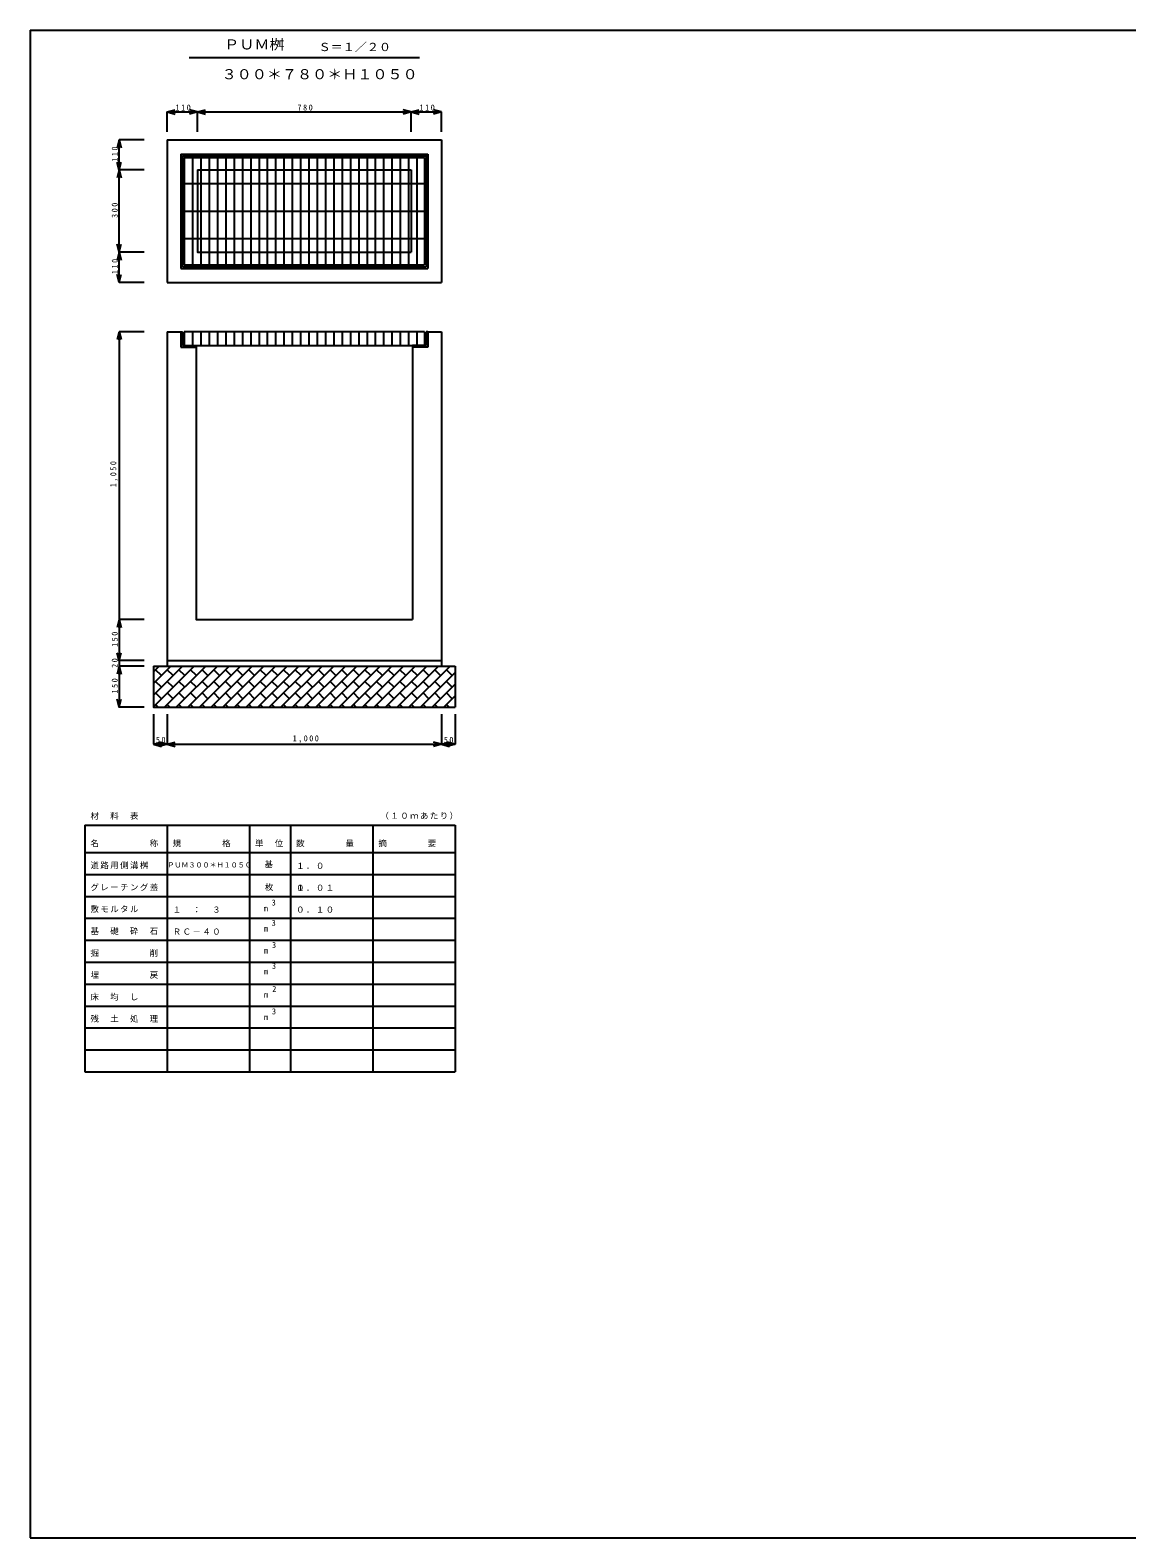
# Model space of a CAD drawing. Units: millimetres, scale not verified. Extents: x -4005 to 3995, y -2670 to 2830.
import ezdxf
from ezdxf.enums import TextEntityAlignment as Align

# ---------------------------------------------------------------- set-up
doc = ezdxf.new("R2010")
doc.units = ezdxf.units.MM
doc.header["$LTSCALE"] = 10
for name, color, linetype in [('0-1', 7, 'Continuous'), ('0-3', 7, 'Continuous'), ('0-4', 2, 'Continuous'), ('0-F', 2, 'Continuous')]:
    doc.layers.add(name, color=color, linetype=linetype)
doc.styles.add('ＭＳ ゴシック', font='')
doc.styles.get('ＭＳ ゴシック').set_extended_font_data('MS Gothic')

msp = doc.modelspace()

# ---------------------------------------------------------------- linework, layer by layer
at = {"layer": '0-1'}
for p, q in [((-3505, 2430), (-2505, 2430)), ((-3505, 2430), (-3505, 1910)), ((-2505, 2430), (-2505, 1910)), ((-3455, 2378), (-3455, 1960)), ((-3455, 2378), (-2555, 2378)), ((-3449, 2372), (-3449, 1966)), ((-2555, 2378), (-2555, 1960)), ((-3395, 2320), (-2615, 2320)), ((-2615, 2320), (-2615, 2020)), ((-3455, 1960), (-2555, 1960)), ((-3449, 1966), (-2561, 1966)), ((-3505, 1910), (-2505, 1910)), ((-3505, 1730), (-3505, 530)), ((-3505, 1730), (-3455, 1730)), ((-3455, 1730), (-3449, 1730)), ((-3455, 1730), (-3455, 1674)), ((-3449, 1730), (-3449, 1680)), ((-2555, 1730), (-2561, 1730)), ((-2555, 1730), (-2555, 1674)), ((-2555, 1730), (-2505, 1730)), ((-2505, 1730), (-2505, 530)), ((-3455, 1674), (-3400, 1674)), ((-3449, 1680), (-3400, 1680)), ((-3400, 1680), (-3400, 1674)), ((-2610, 1680), (-2610, 1674)), ((-2610, 1674), (-2610, 680)), ((-2555, 1674), (-2610, 1674)), ((-3555, 510), (-2455, 510)), ((-3555, 361.98), (-3406.98, 510)), ((-3555, 404.41), (-3449.41, 510)), ((-3555, 489.26), (-3534.26, 510)), ((-3555, 446.83), (-3491.83, 510)), ((-3526.18, 475.66), (-3547.39, 496.87)), ((-3514.55, 360), (-3364.55, 510)), ((-3505, 530), (-3505, 510)), ((-3505, 530), (-2505, 530)), ((-3505, 530), (-2505, 530)), ((-3483.75, 475.66), (-3504.97, 496.87)), ((-3472.13, 360), (-3322.13, 510)), ((-3441.33, 475.66), (-3462.54, 496.87)), ((-3429.7, 360), (-3279.7, 510)), ((-3398.9, 475.66), (-3420.11, 496.87)), ((-3387.28, 360), (-3237.28, 510)), ((-3356.47, 475.66), (-3377.69, 496.87)), ((-3344.85, 360), (-3194.85, 510)), ((-3314.05, 475.66), (-3335.26, 496.87)), ((-3302.42, 360), (-3152.42, 510)), ((-3271.62, 475.66), (-3292.83, 496.87)), ((-3260, 360), (-3110, 510)), ((-3229.19, 475.66), (-3250.41, 496.87)), ((-3217.57, 360), (-3067.57, 510)), ((-3186.77, 475.66), (-3207.98, 496.87)), ((-3175.14, 360), (-3025.14, 510)), ((-3144.34, 475.66), (-3165.55, 496.87)), ((-3132.72, 360), (-2982.72, 510)), ((-3101.91, 475.66), (-3123.13, 496.87)), ((-3090.29, 360), (-2940.29, 510)), ((-3059.49, 475.66), (-3080.7, 496.87)), ((-3047.86, 360), (-2897.86, 510)), ((-3017.06, 475.66), (-3038.27, 496.87)), ((-3005.44, 360), (-2855.44, 510)), ((-2974.64, 475.66), (-2995.85, 496.87)), ((-2963.01, 360), (-2813.01, 510)), ((-2932.21, 475.66), (-2953.42, 496.87)), ((-2920.59, 360), (-2770.59, 510)), ((-2889.78, 475.66), (-2911, 496.87)), ((-2878.16, 360), (-2728.16, 510)), ((-2847.36, 475.66), (-2868.57, 496.87)), ((-2835.73, 360), (-2685.73, 510)), ((-2804.93, 475.66), (-2826.14, 496.87)), ((-2793.31, 360), (-2643.31, 510)), ((-2762.5, 475.66), (-2783.72, 496.87)), ((-2750.88, 360), (-2600.88, 510)), ((-2720.08, 475.66), (-2741.29, 496.87)), ((-2708.45, 360), (-2558.45, 510)), ((-2677.65, 475.66), (-2698.86, 496.87)), ((-2666.03, 360), (-2516.03, 510)), ((-2635.22, 475.66), (-2656.44, 496.87)), ((-2623.6, 360), (-2473.6, 510)), ((-2592.8, 475.66), (-2614.01, 496.87)), ((-2550.37, 475.66), (-2571.58, 496.87)), ((-2507.94, 475.66), (-2529.16, 496.87)), ((-2505, 530), (-2505, 510)), ((-2465.52, 475.66), (-2486.73, 496.87)), ((-2455, 510), (-2455, 360)), ((-3526.18, 433.23), (-3547.39, 454.44)), ((-3483.75, 433.23), (-3504.97, 454.44)), ((-3441.33, 433.23), (-3462.54, 454.44)), ((-3398.9, 433.23), (-3420.11, 454.44)), ((-3356.47, 433.23), (-3377.69, 454.44)), ((-3314.05, 433.23), (-3335.26, 454.44)), ((-3271.62, 433.23), (-3292.83, 454.44)), ((-3229.19, 433.23), (-3250.41, 454.44)), ((-3186.77, 433.23), (-3207.98, 454.44)), ((-3144.34, 433.23), (-3165.55, 454.44)), ((-3101.91, 433.23), (-3123.13, 454.44)), ((-3059.49, 433.23), (-3080.7, 454.44)), ((-3017.06, 433.23), (-3038.28, 454.44)), ((-2974.64, 433.23), (-2995.85, 454.44)), ((-2932.21, 433.23), (-2953.42, 454.44)), ((-2889.78, 433.23), (-2911, 454.44)), ((-2847.36, 433.23), (-2868.57, 454.44)), ((-2804.93, 433.23), (-2826.14, 454.44)), ((-2762.5, 433.23), (-2783.72, 454.44)), ((-2720.08, 433.23), (-2741.29, 454.44)), ((-2677.65, 433.23), (-2698.86, 454.44)), ((-2635.22, 433.23), (-2656.44, 454.44)), ((-2592.8, 433.23), (-2614.01, 454.44)), ((-2581.17, 360), (-2455, 486.17)), ((-2550.37, 433.23), (-2571.58, 454.44)), ((-2538.75, 360), (-2455, 443.75)), ((-2507.94, 433.23), (-2529.16, 454.44)), ((-2465.52, 433.23), (-2486.73, 454.44)), ((-3526.18, 390.8), (-3547.39, 412.02)), ((-3483.75, 390.8), (-3504.97, 412.02)), ((-3441.33, 390.8), (-3462.54, 412.02)), ((-3398.9, 390.8), (-3420.11, 412.02)), ((-3356.47, 390.8), (-3377.69, 412.02)), ((-3314.05, 390.8), (-3335.26, 412.02)), ((-3271.62, 390.8), (-3292.83, 412.02)), ((-3229.19, 390.8), (-3250.41, 412.02)), ((-3186.77, 390.8), (-3207.98, 412.02)), ((-3144.34, 390.8), (-3165.55, 412.02)), ((-3101.91, 390.8), (-3123.13, 412.02)), ((-3059.49, 390.8), (-3080.7, 412.02)), ((-3017.06, 390.8), (-3038.27, 412.02)), ((-2974.64, 390.8), (-2995.85, 412.02)), ((-2932.21, 390.8), (-2953.42, 412.02)), ((-2889.78, 390.8), (-2911, 412.02)), ((-2847.36, 390.8), (-2868.57, 412.02)), ((-2804.93, 390.8), (-2826.14, 412.02)), ((-2762.5, 390.8), (-2783.72, 412.02)), ((-2720.08, 390.8), (-2741.29, 412.02)), ((-2677.65, 390.8), (-2698.86, 412.02)), ((-2635.22, 390.8), (-2656.44, 412.02)), ((-2592.8, 390.8), (-2614.01, 412.02)), ((-2550.37, 390.8), (-2571.58, 412.02)), ((-2507.94, 390.8), (-2529.16, 412.02)), ((-2496.32, 360), (-2455, 401.32)), ((-2465.52, 390.8), (-2486.73, 412.02)), ((-3537.8, 360), (-3547.39, 369.59)), ((-3495.38, 360), (-3504.97, 369.59)), ((-3452.95, 360), (-3462.54, 369.59)), ((-3410.52, 360), (-3420.11, 369.59)), ((-3368.1, 360), (-3377.69, 369.59)), ((-3325.67, 360), (-3335.26, 369.59)), ((-3283.24, 360), (-3292.83, 369.59)), ((-3240.82, 360), (-3250.41, 369.59)), ((-3198.39, 360), (-3207.98, 369.59)), ((-3155.96, 360), (-3165.55, 369.59)), ((-3113.54, 360), (-3123.13, 369.59)), ((-3071.11, 360), (-3080.7, 369.59)), ((-3028.69, 360), (-3038.28, 369.59)), ((-2986.26, 360), (-2995.85, 369.59)), ((-2943.83, 360), (-2953.42, 369.59)), ((-2901.41, 360), (-2911, 369.59)), ((-2858.98, 360), (-2868.57, 369.59)), ((-2816.55, 360), (-2826.14, 369.59)), ((-2774.13, 360), (-2783.72, 369.59)), ((-2731.7, 360), (-2741.29, 369.59)), ((-2689.27, 360), (-2698.86, 369.59)), ((-2646.85, 360), (-2656.44, 369.59)), ((-2604.42, 360), (-2614.01, 369.59)), ((-2561.99, 360), (-2571.58, 369.59)), ((-2519.57, 360), (-2529.16, 369.59)), ((-2477.14, 360), (-2486.73, 369.59))]:
    msp.add_line(p, q, dxfattribs=at)
for points in [[(-3449, 2372), (-2561, 2372), (-2561, 1966)], [(-3395, 2320), (-3395, 2020), (-2615, 2020)], [(-3400, 1680), (-3400, 680), (-2610, 680)], [(-3555, 510), (-3555, 360), (-2455, 360)]]:
    msp.add_lwpolyline(points, dxfattribs=at)
at = {"layer": '0-3'}
for p, q in [((-3425, 2730), (-2585, 2730)), ((-3505, 2531.52), (-3476.02, 2539.28)), ((-3505, 2531.52), (-3395, 2531.52)), ((-3505, 2458.66), (-3505, 2531.52)), ((-3505, 2531.52), (-3476.02, 2523.75)), ((-3395, 2531.52), (-3423.98, 2539.28)), ((-3395, 2531.52), (-3423.98, 2523.75)), ((-3395, 2531.52), (-3366.02, 2539.28)), ((-3395, 2458.66), (-3395, 2531.52)), ((-3395, 2531.52), (-2615, 2531.52)), ((-3395, 2531.52), (-3366.02, 2523.75)), ((-2615, 2531.52), (-2643.98, 2539.28)), ((-2615, 2531.52), (-2643.98, 2523.75)), ((-2615, 2531.52), (-2586.02, 2539.28)), ((-2615, 2458.66), (-2615, 2531.52)), ((-2615, 2531.52), (-2505, 2531.52)), ((-2615, 2531.52), (-2586.02, 2523.75)), ((-2505, 2531.52), (-2533.98, 2539.28)), ((-2505, 2531.52), (-2533.98, 2523.75)), ((-2505, 2458.66), (-2505, 2531.52)), ((-3680.27, 2430), (-3688.03, 2401.02)), ((-3680.27, 2320), (-3680.27, 2430)), ((-3588.8, 2430), (-3680.27, 2430)), ((-3680.27, 2430), (-3672.5, 2401.02)), ((-3680.27, 2320), (-3688.03, 2348.98)), ((-3680.27, 2320), (-3688.03, 2291.02)), ((-3680.27, 2320), (-3672.5, 2348.98)), ((-3680.27, 2020), (-3680.27, 2320)), ((-3588.8, 2320), (-3680.27, 2320)), ((-3680.27, 2320), (-3672.5, 2291.02)), ((-3680.27, 2020), (-3688.03, 2048.98)), ((-3680.27, 2020), (-3672.5, 2048.98)), ((-3680.27, 2020), (-3688.03, 1991.02)), ((-3680.27, 1910), (-3680.27, 2020)), ((-3588.8, 2020), (-3680.27, 2020)), ((-3680.27, 2020), (-3672.5, 1991.02)), ((-3680.27, 1910), (-3688.03, 1938.98)), ((-3680.27, 1910), (-3672.5, 1938.98)), ((-3588.8, 1910), (-3680.27, 1910)), ((-3680.27, 1730), (-3688.03, 1701.02)), ((-3680.27, 1730), (-3680.27, 680)), ((-3588.8, 1730), (-3680.27, 1730)), ((-3680.27, 1730), (-3672.51, 1701.02)), ((-3680.27, 680), (-3688.03, 651.02)), ((-3680.27, 680), (-3688.03, 651.02)), ((-3680.27, 680), (-3672.51, 651.02)), ((-3680.27, 680), (-3680.27, 530)), ((-3588.8, 680), (-3680.27, 680)), ((-3680.27, 680), (-3672.51, 651.02)), ((-3680.27, 530), (-3688.03, 558.98)), ((-3680.27, 530), (-3688.03, 558.98)), ((-3680.27, 530), (-3672.51, 558.98)), ((-3680.27, 530), (-3672.51, 558.98)), ((-3680.27, 510), (-3688.03, 481.02)), ((-3588.8, 530), (-3680.27, 530)), ((-3588.8, 510), (-3680.27, 510)), ((-3680.27, 510), (-3672.51, 481.02)), ((-3680.27, 510), (-3680.27, 360)), ((-3680.27, 360), (-3672.51, 388.98)), ((-3555, 335.26), (-3555, 224.93)), ((-3505, 335.26), (-3505, 224.93)), ((-2505, 335.26), (-2505, 224.93)), ((-2455, 335.26), (-2455, 224.93)), ((-3555, 224.93), (-3526.02, 232.69)), ((-3555, 224.93), (-3505, 224.93)), ((-3555, 224.93), (-3526.02, 217.16)), ((-3505, 224.93), (-3533.98, 232.69)), ((-3505, 224.93), (-3533.98, 217.16)), ((-3505, 224.93), (-3476.02, 232.69)), ((-3505, 224.93), (-2505, 224.93)), ((-3505, 224.93), (-3476.02, 217.16)), ((-2505, 224.93), (-2533.98, 232.69)), ((-2505, 224.93), (-2533.98, 217.16)), ((-2505, 224.93), (-2476.02, 232.69)), ((-2505, 224.93), (-2455, 224.93)), ((-2505, 224.93), (-2476.02, 217.16)), ((-2455, 224.93), (-2483.98, 232.69)), ((-2455, 224.93), (-2483.98, 217.16)), ((-3805, -70), (-2455, -70)), ((-3805, -70), (-3805, -970)), ((-3505, -70), (-3505, -970)), ((-3205, -70), (-3205, -970)), ((-3055, -70), (-3055, -970)), ((-2755, -70), (-2755, -970)), ((-2455, -70), (-2455, -970)), ((-3805, -170), (-2455, -170)), ((-3805, -250), (-2455, -250)), ((-3805, -330), (-2455, -330)), ((-3805, -410), (-2455, -410)), ((-3805, -490), (-2455, -490)), ((-3805, -570), (-2455, -570)), ((-3805, -650), (-2455, -650)), ((-3805, -730), (-2455, -730)), ((-3805, -810), (-2455, -810)), ((-3805, -890), (-2455, -890)), ((-3805, -970), (-2455, -970)), ((-3710, -970), (-2700, -970))]:
    msp.add_line(p, q, dxfattribs=at)
for points in [[(-3588.8, 530), (-3680.27, 530), (-3680.27, 510)], [(-3588.8, 360), (-3680.27, 360), (-3688.03, 388.98)]]:
    msp.add_lwpolyline(points, dxfattribs=at)
at = {"layer": '0-4'}
for p, q in [((-3443, 2366), (-2567, 2366)), ((-3443, 2366), (-3443, 1974)), ((-3412.7, 2366), (-3412.7, 1974)), ((-3382.4, 2366), (-3382.4, 1974)), ((-3352.1, 2366), (-3352.1, 1974)), ((-3321.8, 2366), (-3321.8, 1974)), ((-3291.5, 2366), (-3291.5, 1974)), ((-3261.2, 2366), (-3261.2, 1974)), ((-3230.9, 2366), (-3230.9, 1974)), ((-3200.6, 2366), (-3200.6, 1974)), ((-3170.3, 2366), (-3170.3, 1974)), ((-3140, 2366), (-3140, 1974)), ((-3109.7, 2366), (-3109.7, 1974)), ((-3079.4, 2366), (-3079.4, 1974)), ((-3049.1, 2366), (-3049.1, 1974)), ((-3018.8, 2366), (-3018.8, 1974)), ((-2988.5, 2366), (-2988.5, 1974)), ((-2958.2, 2366), (-2958.2, 1974)), ((-2927.9, 2366), (-2927.9, 1974)), ((-2897.6, 2366), (-2897.6, 1974)), ((-2867.3, 2366), (-2867.3, 1974)), ((-2837, 2366), (-2837, 1974)), ((-2806.7, 2366), (-2806.7, 1974)), ((-2776.4, 2366), (-2776.4, 1974)), ((-2746.1, 2366), (-2746.1, 1974)), ((-2715.8, 2366), (-2715.8, 1974)), ((-2685.5, 2366), (-2685.5, 1974)), ((-2655.2, 2366), (-2655.2, 1974)), ((-2624.9, 2366), (-2624.9, 1974)), ((-2594.6, 2366), (-2594.6, 1974)), ((-2567, 2366), (-2567, 1974)), ((-3443, 2270), (-2567, 2270)), ((-3443, 2170), (-2567, 2170)), ((-3443, 2070), (-2567, 2070)), ((-3443, 1974), (-2567, 1974)), ((-3443, 1730), (-3443, 1680)), ((-2567, 1730), (-3443, 1730)), ((-3412.7, 1730), (-3412.7, 1680)), ((-3382.4, 1730), (-3382.4, 1680)), ((-3352.1, 1730), (-3352.1, 1680)), ((-3321.8, 1730), (-3321.8, 1680)), ((-3291.5, 1730), (-3291.5, 1680)), ((-3261.2, 1730), (-3261.2, 1680)), ((-3230.9, 1730), (-3230.9, 1680)), ((-3200.6, 1730), (-3200.6, 1680)), ((-3170.3, 1730), (-3170.3, 1680)), ((-3140, 1730), (-3140, 1680)), ((-3109.7, 1730), (-3109.7, 1680)), ((-3079.4, 1730), (-3079.4, 1680)), ((-3049.1, 1730), (-3049.1, 1680)), ((-3018.8, 1730), (-3018.8, 1680)), ((-2988.5, 1730), (-2988.5, 1680)), ((-2958.2, 1730), (-2958.2, 1680)), ((-2927.9, 1730), (-2927.9, 1680)), ((-2897.6, 1730), (-2897.6, 1680)), ((-2867.3, 1730), (-2867.3, 1680)), ((-2837, 1730), (-2837, 1680)), ((-2806.7, 1730), (-2806.7, 1680)), ((-2776.4, 1730), (-2776.4, 1680)), ((-2746.1, 1730), (-2746.1, 1680)), ((-2715.8, 1730), (-2715.8, 1680)), ((-2685.5, 1730), (-2685.5, 1680)), ((-2655.2, 1730), (-2655.2, 1680)), ((-2624.9, 1730), (-2624.9, 1680)), ((-2594.6, 1730), (-2594.6, 1680)), ((-2567, 1730), (-2567, 1680)), ((-3443, 1680), (-2567, 1680))]:
    msp.add_line(p, q, dxfattribs=at)
at = {"layer": '0-4', "color": 7}
for p, q in [((-2561, 1730), (-2561, 1680)), ((-2561, 1680), (-2610, 1680))]:
    msp.add_line(p, q, dxfattribs=at)
at = {"layer": '0-F'}
for p, q in [((-4005, 2830), (-4005, -2670)), ((-4005, -2670), (3995, -2670))]:
    msp.add_line(p, q, dxfattribs=at)
msp.add_lwpolyline([(-4005, 2830), (3995, 2830), (3995, -2670)], dxfattribs=at)

# ---------------------------------------------------------------- texts
at = {"layer": '0-3', "color": 3, "style": 'ＭＳ ゴシック', "width": 1.1}
for s, p in [('ＰＵＭ桝', (-3297.38, 2748.63)), ('３００＊７８０＊Ｈ１０５０', (-3306.67, 2640))]:
    msp.add_text(s, height=36.66, dxfattribs=at).set_placement(p, align=Align.BOTTOM_LEFT)
at = {"layer": '0-3', "style": 'ＭＳ ゴシック', "width": 1.1}
msp.add_text('Ｓ＝１／２０', height=29.33, dxfattribs=at).set_placement((-2952.9, 2744.83), align=Align.BOTTOM_LEFT)
at = {"layer": '0-3', "color": 4, "style": 'ＭＳ ゴシック'}
msp.add_text('ＰＵＭ３００＊Ｈ１０５０', height=18.33, dxfattribs=at).set_placement((-3504.67, -230), align=Align.BOTTOM_LEFT)
at = {"layer": '0-3', "style": 'ＭＳ ゴシック'}
for s, p in [('基', (-3150.39, -230)), ('m', (-3153.14, -391)), ('3', (-3124.14, -370)), ('3', (-3124.14, -444)), ('m', (-3152.14, -465)), ('m', (-3152.14, -545)), ('3', (-3122.84, -524.5)), ('m', (-3152.14, -621)), ('3', (-3123.14, -600.9)), ('2', (-3122.14, -685)), ('m', (-3152.04, -706)), ('m', (-3151.84, -788)), ('3', (-3123.14, -767))]:
    msp.add_text(s, height=21.99, dxfattribs=at).set_placement(p, align=Align.BOTTOM_LEFT)
at = {"layer": '0-3', "char_height": 21.99, "attachment_point": 7, "style": 'ＭＳ ゴシック'}
for s, insert in [('\\T1.38;\\W0.9;110', (-3475, 2536.52)), ('\\T1.38;\\W0.9;780', (-3030, 2536.52)), ('\\T1.38;\\W0.9;110', (-2585, 2536.52)), ('\\T1.36;\\W0.9;50', (-3546.25, 229.93)), ('\\T1.38;\\W0.85;1,000', (-3047.5, 229.93)), ('\\T1.36;\\W0.9;50', (-2496.25, 229.93)), ('\\T1.17;材\u3000料\u3000表', (-3785, -50)), ('\\T1.17;（１０ｍあたり）', (-2727.22, -50)), ('\\T1.17;名\u3000\u3000\u3000\u3000\u3000称', (-3785, -150)), ('\\T1.17;規\u3000\u3000\u3000\u3000格', (-3485, -150)), ('\\T1.17;単\u3000位', (-3185, -150)), ('\\T1.17;数\u3000\u3000\u3000\u3000量', (-3035, -150)), ('\\T1.17;摘\u3000\u3000\u3000\u3000要', (-2735, -150)), ('\\T1.17;道路用側溝桝', (-3785, -230)), ('\\T1.17;１．０', (-3035, -230)), ('\\T1.17;グレーチング蓋', (-3785, -310)), ('\\T1.17;\u3000枚', (-3185, -310)), ('\\T1.17;０．０１', (-3035, -310)), ('\\T1.17;１．０', (-3035, -310)), ('\\T1.17;敷モルタル', (-3785, -390)), ('\\T1.17;１\u3000：\u3000３', (-3485, -390)), ('\\T1.17;０．１０', (-3035, -390)), ('\\T1.17;基\u3000礎\u3000砕\u3000石', (-3785, -470)), ('\\T1.17;ＲＣ－４０', (-3485, -470)), ('\\T1.17;掘\u3000\u3000\u3000\u3000\u3000削', (-3785, -550)), ('\\T1.17;埋\u3000\u3000\u3000\u3000\u3000戻', (-3785, -630)), ('\\T1.17;床\u3000均\u3000し', (-3785, -710)), ('\\T1.17;残\u3000土\u3000処\u3000理', (-3785, -790))]:
    msp.add_mtext(s, dxfattribs=dict(at, insert=insert))
at = {"layer": '0-3', "char_height": 21.99, "attachment_point": 7, "rotation": 90, "style": 'ＭＳ ゴシック'}
for s, insert in [('\\T1.38;\\W0.9;110', (-3685.27, 2350)), ('\\T1.38;\\W0.9;300', (-3685.27, 2145)), ('\\T1.38;\\W0.9;110', (-3685.27, 1940)), ('\\T1.38;\\W0.85;1,050', (-3685.27, 1162.5)), ('\\T1.38;\\W0.9;150', (-3685.27, 580)), ('\\T1.36;\\W0.9;20', (-3685.27, 503.75)), ('\\T1.38;\\W0.9;150', (-3685.27, 410))]:
    msp.add_mtext(s, dxfattribs=dict(at, insert=insert))

doc.saveas('drawing.dxf')
